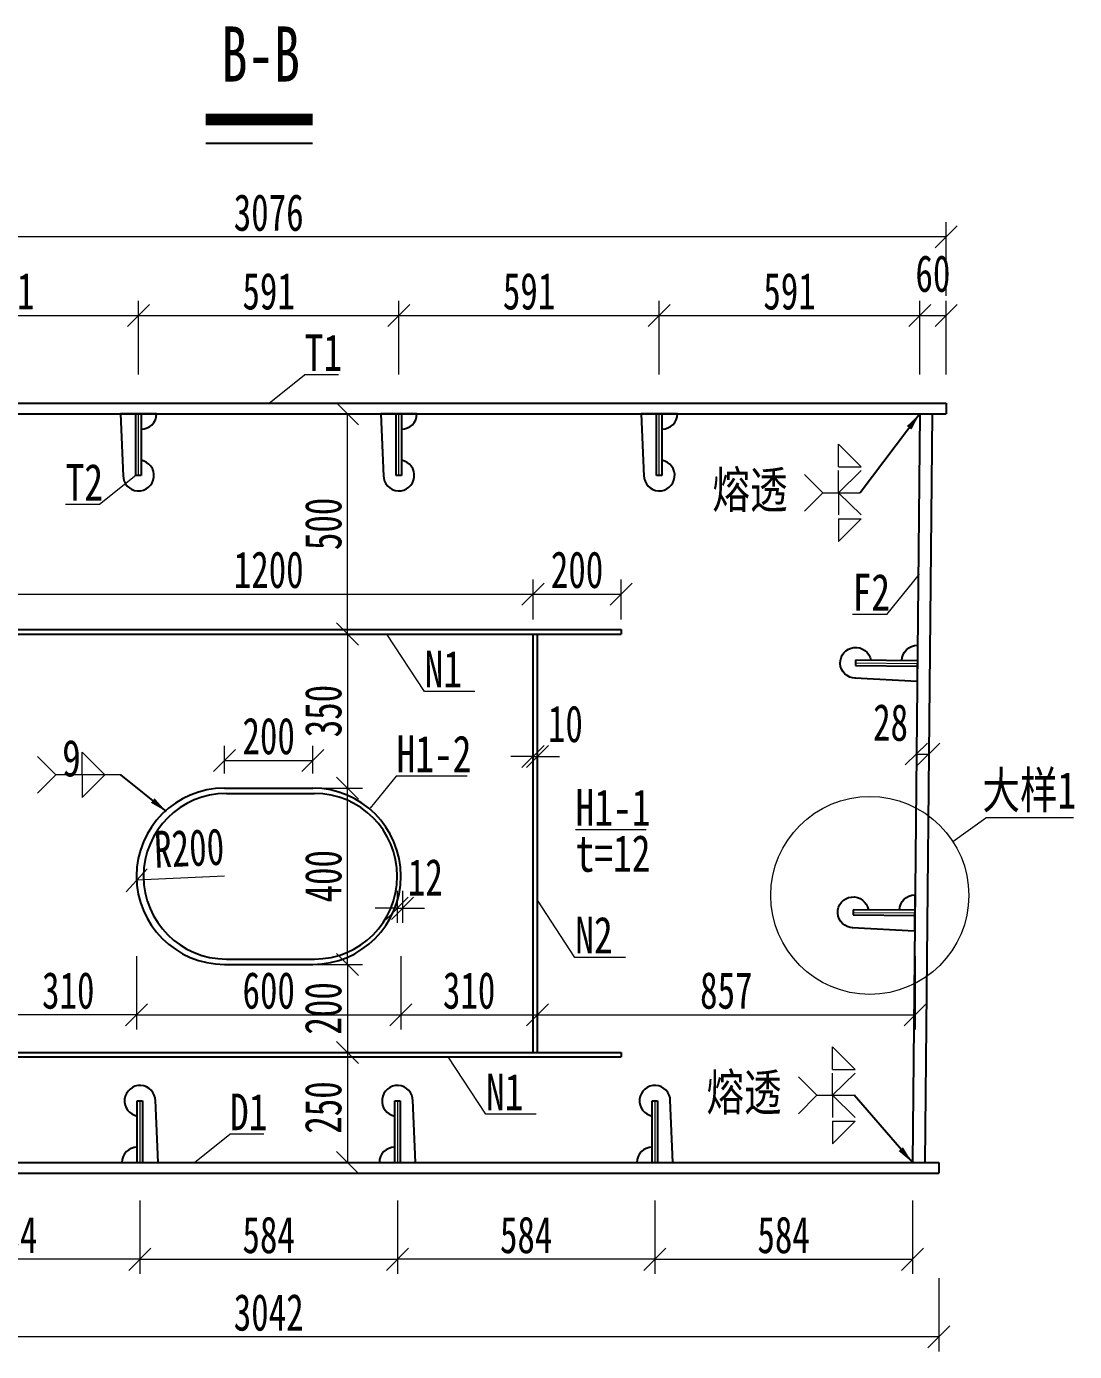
# Model space of a CAD drawing. Header units: millimetres. Extents: x -358959 to 47, y -122282 to 697692.
# Drawn here: x -205509 to -203130, y -18026 to -15018 of the extents above; entities that cross this region are included whole.
import ezdxf
from ezdxf.enums import TextEntityAlignment as Align

# ---------------------------------------------------------------- set-up
doc = ezdxf.new("R2010")
doc.units = ezdxf.units.MM
doc.header["$LTSCALE"] = 2
doc.header["$PDMODE"] = 34
doc.layers.get('Defpoints').update_dxf_attribs({"color": 8, "lineweight": 9})
for name, color, linetype, lineweight in [('标注', 4, 'Continuous', 13), ('标注线及字体', 2, 'Continuous', 15), ('细实线', 4, 'Continuous', 15), ('钢板粗线', 1, 'Continuous', 25)]:
    doc.layers.add(name, color=color, linetype=linetype, lineweight=lineweight)
doc.styles.add('111', font='仿宋_GB2312.ttf', dxfattribs={"width": 0.7})
doc.styles.add('SMEDI', font='仿宋_GB2312.ttf', dxfattribs={"width": 0.75})
doc.styles.get("Standard").update_dxf_attribs({"font": '仿宋_GB2312.ttf'})
doc.dimstyles.new('200', dxfattribs={"dimscale": 0, "dimtxt": 2.5, "dimasz": 1.5, "dimexe": 1, "dimexo": 1, "dimgap": 0.4, "dimtad": 1, "dimdec": 0, "dimdsep": 46, "dimtxsty": '111', "dimblk": 'OBLIQUE', "dimcen": 0, "dimclrd": 256, "dimclre": 256, "dimclrt": 256, "dimadec": 4, "dimazin": 0, "dimtfac": 1, "dimtdec": 0, "dimtmove": 2, "dimatfit": 3, "dimfxl": 4, "dimfxlon": 1, "dimtolj": 1, "dimlwd": -1, "dimlwe": -1, "dimarcsym": 0})
doc.dimstyles.new('MSteel_1.0_1.0', dxfattribs={"dimtxt": 3, "dimasz": 1.2, "dimexe": 1, "dimexo": 1, "dimgap": 1, "dimtad": 3, "dimtoh": 1, "dimdec": 0, "dimzin": 0, "dimdsep": 46, "dimtxsty": 'Standard', "dimblk": 'ARCHTICK', "dimcen": 0.09, "dimclrd": 3, "dimclre": 3, "dimadec": 4, "dimazin": 0, "dimtfac": 1, "dimtdec": 0, "dimtofl": 0, "dimtmove": 0, "dimatfit": 3, "dimfxl": 1, "dimtolj": 1, "dimtzin": 0, "dimarcsym": 0})

# ---------------------------------------------------------------- blocks, each defined once
blk = doc.blocks.new('12-140 无孔')
at = {"layer": 'Defpoints', "ltscale": 5}
blk.add_line((0, 140), (0, 0), dxfattribs=at)
at = {"layer": '钢板粗线'}
for p, q in [((-6, 0), (-6, 140)), ((-6, 140), (6, 140)), ((6, 140), (6, 0))]:
    blk.add_line(p, q, dxfattribs=at)
blk = doc.blocks.new('_ArchTick')
at = {"color": 0, "linetype": 'ByBlock', "const_width": 0.15}
blk.add_lwpolyline([(-0.5, -0.5), (0.5, 0.5)], dxfattribs=at)
blk = doc.blocks.new('_Oblique')
at = {"color": 0, "linetype": 'ByBlock', "lineweight": -2}
blk.add_line((-0.5, -0.5), (0.5, 0.5), dxfattribs=at)
blk = doc.blocks.new('*D3492')
at = {"layer": 'Defpoints', "color": 0, "ltscale": 5, "transparency": 16777216}
for p in [(-205255.1, -15674.1), (-205846.3, -15896.9), (-205255.1, -15896.9)]:
    blk.add_point(p, dxfattribs=at)
at = {"layer": '标注', "ltscale": 5, "transparency": 16777216}
for p, q in [((-205846.3, -15807.4), (-205846.3, -15640.7)), ((-205255.1, -15807.4), (-205255.1, -15640.7)), ((-205846.3, -15674.1), (-205255.1, -15674.1))]:
    blk.add_line(p, q, dxfattribs=at)
at = {"layer": '标注', "ltscale": 5, "transparency": 16777216, "xscale": 50, "yscale": 50, "zscale": 50, "rotation": 180}
blk.add_blockref('_Oblique', (-205846.3, -15674.1), dxfattribs=at)
at = {"layer": '标注', "ltscale": 5, "transparency": 16777216, "xscale": 50, "yscale": 50, "zscale": 50}
blk.add_blockref('_Oblique', (-205255.1, -15674.1), dxfattribs=at)
at = {"layer": '标注', "ltscale": 5, "transparency": 16777216, "insert": (-205550.7, -15619.1), "char_height": 83.33, "attachment_point": 5, "style": '111'}
blk.add_mtext('\\A1;591', dxfattribs=at)
blk = doc.blocks.new('*D3482')
at = {"layer": 'Defpoints', "color": 0, "ltscale": 5, "transparency": 16777216}
for p in [(-203481.8, -15674.1), (-204072.9, -15896.9), (-203481.8, -15896.6)]:
    blk.add_point(p, dxfattribs=at)
at = {"layer": '标注', "ltscale": 5, "transparency": 16777216}
for p, q in [((-204072.9, -15807.4), (-204072.9, -15640.7)), ((-203481.8, -15807.4), (-203481.8, -15640.7)), ((-204072.9, -15674.1), (-203481.8, -15674.1))]:
    blk.add_line(p, q, dxfattribs=at)
at = {"layer": '标注', "ltscale": 5, "transparency": 16777216, "xscale": 50, "yscale": 50, "zscale": 50, "rotation": 180}
blk.add_blockref('_Oblique', (-204072.9, -15674.1), dxfattribs=at)
at = {"layer": '标注', "ltscale": 5, "transparency": 16777216, "xscale": 50, "yscale": 50, "zscale": 50}
blk.add_blockref('_Oblique', (-203481.8, -15674.1), dxfattribs=at)
at = {"layer": '标注', "ltscale": 5, "transparency": 16777216, "insert": (-203777.3, -15619.1), "char_height": 83.33, "attachment_point": 5, "style": '111'}
blk.add_mtext('\\A1;591', dxfattribs=at)
blk = doc.blocks.new('*D3483')
at = {"layer": 'Defpoints', "color": 0, "ltscale": 5, "transparency": 16777216}
for p in [(-206497.4, -15495.5), (-206497.4, -15896.9), (-203421.8, -15896.9)]:
    blk.add_point(p, dxfattribs=at)
at = {"layer": '标注', "ltscale": 5, "transparency": 16777216}
for p, q in [((-206497.4, -15628.8), (-206497.4, -15462.1)), ((-203421.8, -15628.8), (-203421.8, -15462.1)), ((-203421.8, -15495.5), (-206497.4, -15495.5))]:
    blk.add_line(p, q, dxfattribs=at)
at = {"layer": '标注', "ltscale": 5, "transparency": 16777216, "xscale": 50, "yscale": 50, "zscale": 50, "rotation": 180}
blk.add_blockref('_Oblique', (-206497.4, -15495.5), dxfattribs=at)
at = {"layer": '标注', "ltscale": 5, "transparency": 16777216, "xscale": 50, "yscale": 50, "zscale": 50}
blk.add_blockref('_Oblique', (-203421.8, -15495.5), dxfattribs=at)
at = {"layer": '标注', "ltscale": 5, "transparency": 16777216, "insert": (-204959.6, -15440.5), "char_height": 83.33, "attachment_point": 5, "style": '111'}
blk.add_mtext('\\A1;3076', dxfattribs=at)
blk = doc.blocks.new('*D3485')
at = {"layer": 'Defpoints', "color": 0, "ltscale": 5, "transparency": 16777216}
for p in [(-204667.4, -17596.9), (-204082.9, -17596.9), (-204667.4, -17816.6)]:
    blk.add_point(p, dxfattribs=at)
at = {"layer": '标注', "ltscale": 5, "transparency": 16777216}
for p, q in [((-204667.4, -17683.2), (-204667.4, -17849.9)), ((-204082.9, -17683.2), (-204082.9, -17849.9)), ((-204082.9, -17816.6), (-204667.4, -17816.6))]:
    blk.add_line(p, q, dxfattribs=at)
at = {"layer": '标注', "ltscale": 5, "transparency": 16777216, "xscale": 50, "yscale": 50, "zscale": 50, "rotation": 180}
blk.add_blockref('_Oblique', (-204667.4, -17816.6), dxfattribs=at)
at = {"layer": '标注', "ltscale": 5, "transparency": 16777216, "xscale": 50, "yscale": 50, "zscale": 50}
blk.add_blockref('_Oblique', (-204082.9, -17816.6), dxfattribs=at)
at = {"layer": '标注', "ltscale": 5, "transparency": 16777216, "insert": (-204375.1, -17761.6), "char_height": 83.33, "attachment_point": 5, "style": '111'}
blk.add_mtext('\\A1;584', dxfattribs=at)
blk = doc.blocks.new('*D3486')
at = {"layer": 'Defpoints', "color": 0, "ltscale": 5, "transparency": 16777216}
for p in [(-204082.9, -17596.9), (-203498.5, -17596.6), (-203498.5, -17816.6)]:
    blk.add_point(p, dxfattribs=at)
at = {"layer": '标注', "ltscale": 5, "transparency": 16777216}
for p, q in [((-204082.9, -17683.2), (-204082.9, -17849.9)), ((-203498.5, -17683.2), (-203498.5, -17849.9)), ((-204082.9, -17816.6), (-203498.5, -17816.6))]:
    blk.add_line(p, q, dxfattribs=at)
at = {"layer": '标注', "ltscale": 5, "transparency": 16777216, "xscale": 50, "yscale": 50, "zscale": 50, "rotation": 180}
blk.add_blockref('_Oblique', (-204082.9, -17816.6), dxfattribs=at)
at = {"layer": '标注', "ltscale": 5, "transparency": 16777216, "xscale": 50, "yscale": 50, "zscale": 50}
blk.add_blockref('_Oblique', (-203498.5, -17816.6), dxfattribs=at)
at = {"layer": '标注', "ltscale": 5, "transparency": 16777216, "insert": (-203790.7, -17761.6), "char_height": 83.33, "attachment_point": 5, "style": '111'}
blk.add_mtext('\\A1;584', dxfattribs=at)
blk = doc.blocks.new('*D3493')
at = {"layer": 'Defpoints', "color": 0, "ltscale": 5, "transparency": 16777216}
for p in [(-206480.6, -17596.9), (-203438.5, -17596.9), (-206480.6, -17992.5)]:
    blk.add_point(p, dxfattribs=at)
at = {"layer": '标注', "ltscale": 5, "transparency": 16777216}
for p, q in [((-206480.6, -17859.2), (-206480.6, -18025.9)), ((-203438.5, -17859.2), (-203438.5, -18025.9)), ((-203438.5, -17992.5), (-206480.6, -17992.5))]:
    blk.add_line(p, q, dxfattribs=at)
at = {"layer": '标注', "ltscale": 5, "transparency": 16777216, "xscale": 50, "yscale": 50, "zscale": 50, "rotation": 180}
blk.add_blockref('_Oblique', (-206480.6, -17992.5), dxfattribs=at)
at = {"layer": '标注', "ltscale": 5, "transparency": 16777216, "xscale": 50, "yscale": 50, "zscale": 50}
blk.add_blockref('_Oblique', (-203438.5, -17992.5), dxfattribs=at)
at = {"layer": '标注', "ltscale": 5, "transparency": 16777216, "insert": (-204959.6, -17937.5), "char_height": 83.33, "attachment_point": 5, "style": '111'}
blk.add_mtext('\\A1;3042', dxfattribs=at)
blk = doc.blocks.new('12-140 有孔')
at = {"layer": 'Defpoints', "ltscale": 5}
blk.add_line((0, 140), (0, 0), dxfattribs=at)
at = {"layer": '钢板粗线'}
for p, q in [((-6, 0), (-6, 140)), ((-6, 140), (6, 140)), ((6, 140), (6, 0)), ((41, 0), (35, 141.5)), ((-41, 0), (41, 0))]:
    blk.add_line(p, q, dxfattribs=at)
for centre, start, end in [((0, 140), 0, 260.1291), ((-6, 0), 90, 180)]:
    blk.add_arc(centre, 35, start, end, dxfattribs=at)
blk = doc.blocks.new('*D3497')
at = {"layer": 'Defpoints', "color": 0, "ltscale": 5, "transparency": 16777216}
for p in [(-205259.4, -16955.9), (-205059.6, -16946.9)]:
    blk.add_point(p, dxfattribs=at)
at = {"layer": '标注', "ltscale": 5, "transparency": 16777216}
blk.add_line((-205059.6, -16946.9), (-205259.4, -16955.9), dxfattribs=at)
at = {"layer": '标注', "ltscale": 5, "transparency": 16777216, "xscale": 49.99999999999995, "yscale": 49.99999999999995, "zscale": 49.99999999999995, "rotation": 182.5726833926508}
blk.add_blockref('_Oblique', (-205259.4, -16955.9), dxfattribs=at)
at = {"layer": '标注', "ltscale": 5, "transparency": 16777216, "insert": (-205140.1, -16883.1), "char_height": 83.33, "attachment_point": 5, "rotation": 2.5727, "style": '111'}
blk.add_mtext('\\A1;R200', dxfattribs=at)
blk = doc.blocks.new('*D3498')
at = {"layer": 'Defpoints', "color": 0, "ltscale": 5, "transparency": 16777216}
for p in [(-204989.8, -16746.9), (-204780.4, -16746.9), (-204989.8, -17146.9)]:
    blk.add_point(p, dxfattribs=at)
at = {"layer": '标注', "ltscale": 5, "transparency": 16777216}
for p, q in [((-204913.7, -16746.9), (-204747, -16746.9)), ((-204780.4, -17146.9), (-204780.4, -16746.9)), ((-204913.7, -17146.9), (-204747, -17146.9))]:
    blk.add_line(p, q, dxfattribs=at)
at = {"layer": '标注', "ltscale": 5, "transparency": 16777216, "xscale": 49.99999999999995, "yscale": 49.99999999999995, "zscale": 49.99999999999995}
for p, rotation in [((-204780.4, -16746.9), 90), ((-204780.4, -17146.9), 270)]:
    blk.add_blockref('_Oblique', p, dxfattribs=dict(at, rotation=rotation))
at = {"layer": '标注', "ltscale": 5, "transparency": 16777216, "insert": (-204835.4, -16946.9), "char_height": 83.33, "attachment_point": 5, "rotation": 90, "style": '111'}
blk.add_mtext('\\A1;400', dxfattribs=at)
blk = doc.blocks.new('*D3499')
at = {"layer": 'Defpoints', "color": 0, "ltscale": 5, "transparency": 16777216}
for p in [(-205259.4, -16955.9), (-204659.6, -16946.9), (-204659.6, -17261.5)]:
    blk.add_point(p, dxfattribs=at)
at = {"layer": '标注', "ltscale": 5, "transparency": 16777216}
for p, q in [((-205259.4, -17128.2), (-205259.4, -17294.9)), ((-204659.6, -17128.2), (-204659.6, -17294.9)), ((-205259.4, -17261.5), (-204659.6, -17261.5))]:
    blk.add_line(p, q, dxfattribs=at)
at = {"layer": '标注', "ltscale": 5, "transparency": 16777216, "xscale": 49.99999999999995, "yscale": 49.99999999999995, "zscale": 49.99999999999995, "rotation": 180}
blk.add_blockref('_Oblique', (-205259.4, -17261.5), dxfattribs=at)
at = {"layer": '标注', "ltscale": 5, "transparency": 16777216, "xscale": 49.99999999999995, "yscale": 49.99999999999995, "zscale": 49.99999999999995}
blk.add_blockref('_Oblique', (-204659.6, -17261.5), dxfattribs=at)
at = {"layer": '标注', "ltscale": 5, "transparency": 16777216, "insert": (-204959.5, -17206.5), "char_height": 83.33, "attachment_point": 5, "style": '111'}
blk.add_mtext('\\A1;600', dxfattribs=at)
blk = doc.blocks.new('*D3500')
at = {"layer": 'Defpoints', "color": 0, "ltscale": 5, "transparency": 16777216}
for p in [(-204859.6, -16684), (-205059.6, -16746.9), (-204859.6, -16746.9)]:
    blk.add_point(p, dxfattribs=at)
at = {"layer": '标注', "ltscale": 5, "transparency": 16777216}
for p, q in [((-205059.6, -16713.6), (-205059.6, -16650.6)), ((-204859.6, -16713.6), (-204859.6, -16650.6)), ((-205059.6, -16684), (-204859.6, -16684))]:
    blk.add_line(p, q, dxfattribs=at)
at = {"layer": '标注', "ltscale": 5, "transparency": 16777216, "xscale": 49.99999999999995, "yscale": 49.99999999999995, "zscale": 49.99999999999995, "rotation": 180}
blk.add_blockref('_Oblique', (-205059.6, -16684), dxfattribs=at)
at = {"layer": '标注', "ltscale": 5, "transparency": 16777216, "xscale": 49.99999999999995, "yscale": 49.99999999999995, "zscale": 49.99999999999995}
blk.add_blockref('_Oblique', (-204859.6, -16684), dxfattribs=at)
at = {"layer": '标注', "ltscale": 5, "transparency": 16777216, "insert": (-204959.6, -16629), "char_height": 83.33, "attachment_point": 5, "style": '111'}
blk.add_mtext('\\A1;200', dxfattribs=at)
blk = doc.blocks.new('*D3501')
at = {"layer": 'Defpoints', "color": 0, "ltscale": 5, "transparency": 16777216}
for p in [(-204989.8, -17146.9), (-204989.8, -17346.9), (-204780.6, -17346.9)]:
    blk.add_point(p, dxfattribs=at)
at = {"layer": '标注', "ltscale": 5, "transparency": 16777216}
for p, q in [((-204913.9, -17146.9), (-204747.2, -17146.9)), ((-204780.6, -17146.9), (-204780.6, -17346.9)), ((-204913.9, -17346.9), (-204747.2, -17346.9))]:
    blk.add_line(p, q, dxfattribs=at)
at = {"layer": '标注', "ltscale": 5, "transparency": 16777216, "xscale": 49.99999999999995, "yscale": 49.99999999999995, "zscale": 49.99999999999995}
for p, rotation in [((-204780.6, -17146.9), 90), ((-204780.6, -17346.9), 270)]:
    blk.add_blockref('_Oblique', p, dxfattribs=dict(at, rotation=rotation))
at = {"layer": '标注', "ltscale": 5, "transparency": 16777216, "insert": (-204835.6, -17246.9), "char_height": 83.33, "attachment_point": 5, "rotation": 90, "style": '111'}
blk.add_mtext('\\A1;200', dxfattribs=at)
blk = doc.blocks.new('*D3495')
at = {"layer": 'Defpoints', "color": 0, "ltscale": 5, "transparency": 16777216}
for p in [(-204957.6, -15896.9), (-204780.4, -15896.9), (-204957.6, -16396.9)]:
    blk.add_point(p, dxfattribs=at)
at = {"layer": '标注', "ltscale": 5, "transparency": 16777216}
for p, q in [((-204913.7, -15896.9), (-204747, -15896.9)), ((-204780.4, -16396.9), (-204780.4, -15896.9)), ((-204913.7, -16396.9), (-204747, -16396.9))]:
    blk.add_line(p, q, dxfattribs=at)
at = {"layer": '标注', "ltscale": 5, "transparency": 16777216, "xscale": 50.00000000000042, "yscale": 50.00000000000042, "zscale": 50.00000000000042}
for p, rotation in [((-204780.4, -15896.9), 90), ((-204780.4, -16396.9), 270)]:
    blk.add_blockref('_Oblique', p, dxfattribs=dict(at, rotation=rotation))
at = {"layer": '标注', "ltscale": 5, "transparency": 16777216, "insert": (-204835.4, -16146.9), "char_height": 83.33, "attachment_point": 5, "rotation": 90, "style": '111'}
blk.add_mtext('\\A1;500', dxfattribs=at)
blk = doc.blocks.new('*D3496')
at = {"layer": 'Defpoints', "color": 0, "ltscale": 5, "transparency": 16777216}
for p in [(-205569.6, -16946.9), (-205259.6, -16946.9), (-205569.6, -17261.5)]:
    blk.add_point(p, dxfattribs=at)
at = {"layer": '标注', "ltscale": 5, "transparency": 16777216}
for p, q in [((-205569.6, -17128.2), (-205569.6, -17294.9)), ((-205259.6, -17128.2), (-205259.6, -17294.9)), ((-205259.6, -17261.5), (-205569.6, -17261.5))]:
    blk.add_line(p, q, dxfattribs=at)
at = {"layer": '标注', "ltscale": 5, "transparency": 16777216, "xscale": 50.00000000000042, "yscale": 50.00000000000042, "zscale": 50.00000000000042, "rotation": 180}
blk.add_blockref('_Oblique', (-205569.6, -17261.5), dxfattribs=at)
at = {"layer": '标注', "ltscale": 5, "transparency": 16777216, "xscale": 50.00000000000042, "yscale": 50.00000000000042, "zscale": 50.00000000000042}
blk.add_blockref('_Oblique', (-205259.6, -17261.5), dxfattribs=at)
at = {"layer": '标注', "ltscale": 5, "transparency": 16777216, "insert": (-205414.6, -17206.5), "char_height": 83.33, "attachment_point": 5, "style": '111'}
blk.add_mtext('\\A1;310', dxfattribs=at)
blk = doc.blocks.new('*D3502')
at = {"layer": 'Defpoints', "color": 0, "ltscale": 5, "transparency": 16777216}
for p in [(-204659.6, -16946.9), (-204349.6, -16946.9), (-204349.6, -17261.5)]:
    blk.add_point(p, dxfattribs=at)
at = {"layer": '标注', "ltscale": 5, "transparency": 16777216}
for p, q in [((-204659.6, -17128.2), (-204659.6, -17294.9)), ((-204349.6, -17128.2), (-204349.6, -17294.9)), ((-204659.6, -17261.5), (-204349.6, -17261.5))]:
    blk.add_line(p, q, dxfattribs=at)
at = {"layer": '标注', "ltscale": 5, "transparency": 16777216, "xscale": 50.00000000000042, "yscale": 50.00000000000042, "zscale": 50.00000000000042, "rotation": 180}
blk.add_blockref('_Oblique', (-204659.6, -17261.5), dxfattribs=at)
at = {"layer": '标注', "ltscale": 5, "transparency": 16777216, "xscale": 50.00000000000042, "yscale": 50.00000000000042, "zscale": 50.00000000000042}
blk.add_blockref('_Oblique', (-204349.6, -17261.5), dxfattribs=at)
at = {"layer": '标注', "ltscale": 5, "transparency": 16777216, "insert": (-204504.6, -17206.5), "char_height": 83.33, "attachment_point": 5, "style": '111'}
blk.add_mtext('\\A1;310', dxfattribs=at)
blk = doc.blocks.new('*D3916')
at = {"layer": 'Defpoints', "color": 0, "ltscale": 5, "transparency": 16777216}
for p in [(-204664, -15674.1), (-205255.1, -15896.9), (-204664, -15896.9)]:
    blk.add_point(p, dxfattribs=at)
at = {"layer": '标注', "ltscale": 5, "transparency": 16777216}
for p, q in [((-205255.1, -15807.4), (-205255.1, -15640.7)), ((-204664, -15807.4), (-204664, -15640.7)), ((-205255.1, -15674.1), (-204664, -15674.1))]:
    blk.add_line(p, q, dxfattribs=at)
at = {"layer": '标注', "ltscale": 5, "transparency": 16777216, "xscale": 50, "yscale": 50, "zscale": 50, "rotation": 180}
blk.add_blockref('_Oblique', (-205255.1, -15674.1), dxfattribs=at)
at = {"layer": '标注', "ltscale": 5, "transparency": 16777216, "xscale": 50, "yscale": 50, "zscale": 50}
blk.add_blockref('_Oblique', (-204664, -15674.1), dxfattribs=at)
at = {"layer": '标注', "ltscale": 5, "transparency": 16777216, "insert": (-204959.6, -15619.1), "char_height": 83.33, "attachment_point": 5, "style": '111'}
blk.add_mtext('\\A1;591', dxfattribs=at)
blk = doc.blocks.new('*D3917')
at = {"layer": 'Defpoints', "color": 0, "ltscale": 5, "transparency": 16777216}
for p in [(-204072.9, -15674.1), (-204664, -15896.9), (-204072.9, -15896.9)]:
    blk.add_point(p, dxfattribs=at)
at = {"layer": '标注', "ltscale": 5, "transparency": 16777216}
for p, q in [((-204664, -15807.4), (-204664, -15640.7)), ((-204072.9, -15807.4), (-204072.9, -15640.7)), ((-204664, -15674.1), (-204072.9, -15674.1))]:
    blk.add_line(p, q, dxfattribs=at)
at = {"layer": '标注', "ltscale": 5, "transparency": 16777216, "xscale": 50, "yscale": 50, "zscale": 50, "rotation": 180}
blk.add_blockref('_Oblique', (-204664, -15674.1), dxfattribs=at)
at = {"layer": '标注', "ltscale": 5, "transparency": 16777216, "xscale": 50, "yscale": 50, "zscale": 50}
blk.add_blockref('_Oblique', (-204072.9, -15674.1), dxfattribs=at)
at = {"layer": '标注', "ltscale": 5, "transparency": 16777216, "insert": (-204368.5, -15619.1), "char_height": 83.33, "attachment_point": 5, "style": '111'}
blk.add_mtext('\\A1;591', dxfattribs=at)
blk = doc.blocks.new('*D3918')
at = {"layer": 'Defpoints', "color": 0, "ltscale": 5, "transparency": 16777216}
for p in [(-205836.2, -17596.9), (-205251.8, -17596.9), (-205836.2, -17816.6)]:
    blk.add_point(p, dxfattribs=at)
at = {"layer": '标注', "ltscale": 5, "transparency": 16777216}
for p, q in [((-205836.2, -17683.2), (-205836.2, -17849.9)), ((-205251.8, -17683.2), (-205251.8, -17849.9)), ((-205251.8, -17816.6), (-205836.2, -17816.6))]:
    blk.add_line(p, q, dxfattribs=at)
at = {"layer": '标注', "ltscale": 5, "transparency": 16777216, "xscale": 50, "yscale": 50, "zscale": 50, "rotation": 180}
blk.add_blockref('_Oblique', (-205836.2, -17816.6), dxfattribs=at)
at = {"layer": '标注', "ltscale": 5, "transparency": 16777216, "xscale": 50, "yscale": 50, "zscale": 50}
blk.add_blockref('_Oblique', (-205251.8, -17816.6), dxfattribs=at)
at = {"layer": '标注', "ltscale": 5, "transparency": 16777216, "insert": (-205544, -17761.6), "char_height": 83.33, "attachment_point": 5, "style": '111'}
blk.add_mtext('\\A1;584', dxfattribs=at)
blk = doc.blocks.new('*D3919')
at = {"layer": 'Defpoints', "color": 0, "ltscale": 5, "transparency": 16777216}
for p in [(-205251.8, -17596.9), (-204667.4, -17596.6), (-204667.4, -17816.6)]:
    blk.add_point(p, dxfattribs=at)
at = {"layer": '标注', "ltscale": 5, "transparency": 16777216}
for p, q in [((-205251.8, -17683.2), (-205251.8, -17849.9)), ((-204667.4, -17683.2), (-204667.4, -17849.9)), ((-205251.8, -17816.6), (-204667.4, -17816.6))]:
    blk.add_line(p, q, dxfattribs=at)
at = {"layer": '标注', "ltscale": 5, "transparency": 16777216, "xscale": 50, "yscale": 50, "zscale": 50, "rotation": 180}
blk.add_blockref('_Oblique', (-205251.8, -17816.6), dxfattribs=at)
at = {"layer": '标注', "ltscale": 5, "transparency": 16777216, "xscale": 50, "yscale": 50, "zscale": 50}
blk.add_blockref('_Oblique', (-204667.4, -17816.6), dxfattribs=at)
at = {"layer": '标注', "ltscale": 5, "transparency": 16777216, "insert": (-204959.6, -17761.6), "char_height": 83.33, "attachment_point": 5, "style": '111'}
blk.add_mtext('\\A1;584', dxfattribs=at)
blk = doc.blocks.new('*D3961')
at = {"layer": 'Defpoints', "color": 0, "ltscale": 5, "transparency": 16777216}
for p in [(-203421.8, -15674.1), (-203481.8, -15896.6), (-203421.8, -15896.9)]:
    blk.add_point(p, dxfattribs=at)
at = {"layer": '标注', "ltscale": 5, "transparency": 16777216}
for p, q in [((-203481.8, -15807.4), (-203481.8, -15640.7)), ((-203421.8, -15807.4), (-203421.8, -15640.7)), ((-203481.8, -15674.1), (-203421.8, -15674.1))]:
    blk.add_line(p, q, dxfattribs=at)
at = {"layer": '标注', "ltscale": 5, "transparency": 16777216, "xscale": 50.00000000000042, "yscale": 50.00000000000042, "zscale": 50.00000000000042, "rotation": 180}
blk.add_blockref('_Oblique', (-203481.8, -15674.1), dxfattribs=at)
at = {"layer": '标注', "ltscale": 5, "transparency": 16777216, "xscale": 50.00000000000042, "yscale": 50.00000000000042, "zscale": 50.00000000000042}
blk.add_blockref('_Oblique', (-203421.8, -15674.1), dxfattribs=at)
at = {"layer": '标注', "ltscale": 5, "transparency": 16777216, "insert": (-203451.8, -15579.1), "char_height": 83.33, "attachment_point": 5, "style": '111'}
blk.add_mtext('\\A1;60', dxfattribs=at)
blk = doc.blocks.new('*D3962')
at = {"layer": 'Defpoints', "color": 0, "ltscale": 5, "transparency": 16777216}
for p in [(-203489, -16636.2), (-203461, -16636.5), (-203461.4, -16669.7)]:
    blk.add_point(p, dxfattribs=at)
at = {"layer": '标注', "ltscale": 5, "transparency": 16777216}
for p, q in [((-203489.4, -16669.4), (-203489.7, -16702.8)), ((-203489.4, -16669.4), (-203461.4, -16669.7)), ((-203461.4, -16669.7), (-203461.7, -16703.1))]:
    blk.add_line(p, q, dxfattribs=at)
at = {"layer": '标注', "ltscale": 5, "transparency": 16777216, "xscale": 50.00000000000042, "yscale": 50.00000000000042, "zscale": 50.00000000000042}
for p, rotation in [((-203489.4, -16669.4), 179.4352318861198), ((-203461.4, -16669.7), 359.4352318861198)]:
    blk.add_blockref('_Oblique', p, dxfattribs=dict(at, rotation=rotation))
at = {"layer": '标注', "ltscale": 5, "transparency": 16777216, "insert": (-203547.9, -16598.2), "char_height": 83.33, "attachment_point": 5, "rotation": 359.4352, "style": '111'}
blk.add_mtext('\\A1;28', dxfattribs=at)
blk = doc.blocks.new('*D4059')
at = {"layer": 'Defpoints', "color": 0, "ltscale": 5, "transparency": 16777216}
for p in [(-204667.7, -16946.9), (-204655.7, -16946.9), (-204655.7, -17019.7)]:
    blk.add_point(p, dxfattribs=at)
at = {"layer": '标注', "ltscale": 5, "transparency": 16777216}
for p, q in [((-204667.7, -16980.2), (-204667.7, -17053)), ((-204655.7, -16980.2), (-204655.7, -17053)), ((-204667.7, -17019.7), (-204717.7, -17019.7)), ((-204667.7, -17019.7), (-204655.7, -17019.7)), ((-204655.7, -17019.7), (-204605.7, -17019.7))]:
    blk.add_line(p, q, dxfattribs=at)
at = {"layer": '标注', "ltscale": 5, "transparency": 16777216, "xscale": 49.99999999999995, "yscale": 49.99999999999995, "zscale": 49.99999999999995}
blk.add_blockref('_Oblique', (-204667.7, -17019.7), dxfattribs=at)
at = {"layer": '标注', "ltscale": 5, "transparency": 16777216, "xscale": 49.99999999999995, "yscale": 49.99999999999995, "zscale": 49.99999999999995, "rotation": 180}
blk.add_blockref('_Oblique', (-204655.7, -17019.7), dxfattribs=at)
at = {"layer": '标注', "ltscale": 5, "transparency": 16777216, "insert": (-204604, -16949.1), "char_height": 83.33, "attachment_point": 5, "style": '111'}
blk.add_mtext('\\A1;12', dxfattribs=at)
blk = doc.blocks.new('*D4079')
at = {"layer": 'Defpoints', "color": 0, "ltscale": 5, "transparency": 16777216}
for p in [(-205016.9, -16396.9), (-204953.8, -16746.9), (-204780.4, -16746.9)]:
    blk.add_point(p, dxfattribs=at)
at = {"layer": '标注', "ltscale": 5, "transparency": 16777216}
for p, q in [((-204913.7, -16396.9), (-204747, -16396.9)), ((-204780.4, -16396.9), (-204780.4, -16746.9)), ((-204913.7, -16746.9), (-204747, -16746.9))]:
    blk.add_line(p, q, dxfattribs=at)
at = {"layer": '标注', "ltscale": 5, "transparency": 16777216, "xscale": 50.00000000000042, "yscale": 50.00000000000042, "zscale": 50.00000000000042}
for p, rotation in [((-204780.4, -16396.9), 90), ((-204780.4, -16746.9), 270)]:
    blk.add_blockref('_Oblique', p, dxfattribs=dict(at, rotation=rotation))
at = {"layer": '标注', "ltscale": 5, "transparency": 16777216, "insert": (-204835.4, -16571.9), "char_height": 83.33, "attachment_point": 5, "rotation": 90, "style": '111'}
blk.add_mtext('\\A1;350', dxfattribs=at)
blk = doc.blocks.new('*D4081')
at = {"layer": 'Defpoints', "color": 0, "ltscale": 5, "transparency": 16777216}
for p in [(-204349.6, -16946.9), (-203492.1, -16946.9), (-203492.1, -17261.5)]:
    blk.add_point(p, dxfattribs=at)
at = {"layer": '标注', "ltscale": 5, "transparency": 16777216}
for p, q in [((-204349.6, -17128.2), (-204349.6, -17294.9)), ((-203492.1, -17128.2), (-203492.1, -17294.9)), ((-204349.6, -17261.5), (-203492.1, -17261.5))]:
    blk.add_line(p, q, dxfattribs=at)
at = {"layer": '标注', "ltscale": 5, "transparency": 16777216, "xscale": 50.00000000000042, "yscale": 50.00000000000042, "zscale": 50.00000000000042, "rotation": 180}
blk.add_blockref('_Oblique', (-204349.6, -17261.5), dxfattribs=at)
at = {"layer": '标注', "ltscale": 5, "transparency": 16777216, "xscale": 50.00000000000042, "yscale": 50.00000000000042, "zscale": 50.00000000000042}
blk.add_blockref('_Oblique', (-203492.1, -17261.5), dxfattribs=at)
at = {"layer": '标注', "ltscale": 5, "transparency": 16777216, "insert": (-203920.8, -17206.5), "char_height": 83.33, "attachment_point": 5, "style": '111'}
blk.add_mtext('\\A1;857', dxfattribs=at)
blk = doc.blocks.new('*D4082')
at = {"layer": 'Defpoints', "color": 0, "ltscale": 5, "transparency": 16777216}
for p in [(-204989.8, -17346.9), (-204959.6, -17596.9), (-204780.6, -17596.9)]:
    blk.add_point(p, dxfattribs=at)
at = {"layer": '标注', "ltscale": 5, "transparency": 16777216}
for p, q in [((-204913.9, -17346.9), (-204747.2, -17346.9)), ((-204780.6, -17346.9), (-204780.6, -17596.9)), ((-204913.9, -17596.9), (-204747.2, -17596.9))]:
    blk.add_line(p, q, dxfattribs=at)
at = {"layer": '标注', "ltscale": 5, "transparency": 16777216, "xscale": 50.00000000000042, "yscale": 50.00000000000042, "zscale": 50.00000000000042}
for p, rotation in [((-204780.6, -17346.9), 90), ((-204780.6, -17596.9), 270)]:
    blk.add_blockref('_Oblique', p, dxfattribs=dict(at, rotation=rotation))
at = {"layer": '标注', "ltscale": 5, "transparency": 16777216, "insert": (-204835.6, -17471.9), "char_height": 83.33, "attachment_point": 5, "rotation": 90, "style": '111'}
blk.add_mtext('\\A1;250', dxfattribs=at)
blk = doc.blocks.new('*D4084')
at = {"layer": 'Defpoints', "color": 0, "ltscale": 5, "transparency": 16777216}
for p in [(-204359.6, -16306.4), (-205559.6, -16396.9), (-204359.6, -16396.9)]:
    blk.add_point(p, dxfattribs=at)
at = {"layer": '标注', "ltscale": 5, "transparency": 16777216}
for p, q in [((-205559.6, -16363.6), (-205559.6, -16273)), ((-204359.6, -16363.6), (-204359.6, -16273)), ((-205559.6, -16306.4), (-204359.6, -16306.4))]:
    blk.add_line(p, q, dxfattribs=at)
at = {"layer": '标注', "ltscale": 5, "transparency": 16777216, "xscale": 50.00000000000042, "yscale": 50.00000000000042, "zscale": 50.00000000000042, "rotation": 180}
blk.add_blockref('_Oblique', (-205559.6, -16306.4), dxfattribs=at)
at = {"layer": '标注', "ltscale": 5, "transparency": 16777216, "xscale": 50.00000000000042, "yscale": 50.00000000000042, "zscale": 50.00000000000042}
blk.add_blockref('_Oblique', (-204359.6, -16306.4), dxfattribs=at)
at = {"layer": '标注', "ltscale": 5, "transparency": 16777216, "insert": (-204959.6, -16251.4), "char_height": 83.33, "attachment_point": 5, "style": '111'}
blk.add_mtext('\\A1;1200', dxfattribs=at)
blk = doc.blocks.new('*D4085')
at = {"layer": 'Defpoints', "color": 0, "ltscale": 5, "transparency": 16777216}
for p in [(-204159.6, -16306.4), (-204359.6, -16396.9), (-204159.6, -16396.9)]:
    blk.add_point(p, dxfattribs=at)
at = {"layer": '标注', "ltscale": 5, "transparency": 16777216}
for p, q in [((-204359.6, -16363.6), (-204359.6, -16273)), ((-204159.6, -16363.6), (-204159.6, -16273)), ((-204359.6, -16306.4), (-204159.6, -16306.4))]:
    blk.add_line(p, q, dxfattribs=at)
at = {"layer": '标注', "ltscale": 5, "transparency": 16777216, "xscale": 50.00000000000042, "yscale": 50.00000000000042, "zscale": 50.00000000000042, "rotation": 180}
blk.add_blockref('_Oblique', (-204359.6, -16306.4), dxfattribs=at)
at = {"layer": '标注', "ltscale": 5, "transparency": 16777216, "xscale": 50.00000000000042, "yscale": 50.00000000000042, "zscale": 50.00000000000042}
blk.add_blockref('_Oblique', (-204159.6, -16306.4), dxfattribs=at)
at = {"layer": '标注', "ltscale": 5, "transparency": 16777216, "insert": (-204259.6, -16251.4), "char_height": 83.33, "attachment_point": 5, "style": '111'}
blk.add_mtext('\\A1;200', dxfattribs=at)
blk = doc.blocks.new('*D4086')
at = {"layer": 'Defpoints', "color": 0, "ltscale": 5, "transparency": 16777216}
for p in [(-204359.6, -16492.2), (-204349.6, -16492.2), (-204349.6, -16675)]:
    blk.add_point(p, dxfattribs=at)
at = {"layer": '标注', "ltscale": 5, "transparency": 16777216}
for p, q in [((-204359.6, -16541.7), (-204359.6, -16708.4)), ((-204349.6, -16541.7), (-204349.6, -16708.4)), ((-204359.6, -16675), (-204409.6, -16675)), ((-204359.6, -16675), (-204349.6, -16675)), ((-204349.6, -16675), (-204299.6, -16675))]:
    blk.add_line(p, q, dxfattribs=at)
at = {"layer": '标注', "ltscale": 5, "transparency": 16777216, "xscale": 50.00000000000042, "yscale": 50.00000000000042, "zscale": 50.00000000000042}
blk.add_blockref('_Oblique', (-204359.6, -16675), dxfattribs=at)
at = {"layer": '标注', "ltscale": 5, "transparency": 16777216, "xscale": 50.00000000000042, "yscale": 50.00000000000042, "zscale": 50.00000000000042, "rotation": 180}
blk.add_blockref('_Oblique', (-204349.6, -16675), dxfattribs=at)
at = {"layer": '标注', "ltscale": 5, "transparency": 16777216, "insert": (-204286.1, -16601.4), "char_height": 83.33, "attachment_point": 5, "style": '111'}
blk.add_mtext('\\A1;10', dxfattribs=at)

msp = doc.modelspace()

# ---------------------------------------------------------------- linework, layer by layer
at = {"color": 4}
msp.add_line((-205102.5, -15282.3), (-204859.9, -15282.3), dxfattribs=at)
at = {"color": 6, "const_width": 26.7}
msp.add_lwpolyline([(-205102.5, -15228.9), (-204859.9, -15228.9)], dxfattribs=at)
at = {"layer": '标注', "ltscale": 5}
for p, q in [((-204606, -16527.1), (-204691.3, -16396.9)), ((-204669.9, -16719.6), (-204729.1, -16792)), ((-204264.3, -17131), (-204349.6, -17000.8)), ((-204466.8, -17487.1), (-204552.1, -17356.9))]:
    msp.add_line(p, q, dxfattribs=at)
msp.add_circle((-203595.1, -16990.3), 224.7, dxfattribs=at)
at = {"layer": '细实线'}
for p, q in [((-204958.2, -15872.9), (-204878.3, -15808.5)), ((-204801.1, -15808.5), (-204878.3, -15808.5)), ((-203666, -16017.4), (-203666, -15966.1)), ((-203614.7, -16017.4), (-203666, -15966.1)), ((-203666, -16017.4), (-203614.7, -16017.4)), ((-203666, -16076.3), (-203666, -16026)), ((-203666, -16076.3), (-203614.7, -16026)), ((-205261.1, -16036.9), (-205343.8, -16102.9)), ((-203701.9, -16076.3), (-203743.6, -16034.6)), ((-203701.9, -16076.3), (-203743.6, -16117.9)), ((-203701.9, -16076.3), (-203616.8, -16076.3)), ((-203666, -16076.3), (-203666, -16126.5)), ((-203666, -16076.3), (-203614.7, -16126.5)), ((-205343.8, -16102.9), (-205421.1, -16102.9)), ((-203666, -16135.2), (-203666, -16186.5)), ((-203666, -16135.2), (-203614.7, -16135.2)), ((-203614.7, -16135.2), (-203666, -16186.5)), ((-203482.7, -16261.1), (-203557.4, -16352.6)), ((-203557.4, -16352.6), (-203634.6, -16352.6)), ((-204491.3, -16527.1), (-204606, -16527.1)), ((-205382.9, -16716.5), (-205382.9, -16665.2)), ((-205331.6, -16716.5), (-205382.9, -16665.2)), ((-205442.4, -16716.5), (-205484.1, -16674.9)), ((-205442.4, -16716.5), (-205484.1, -16758.2)), ((-205295.1, -16716.5), (-205442.4, -16716.5)), ((-205382.9, -16716.5), (-205382.9, -16767.8)), ((-205331.6, -16716.5), (-205382.9, -16767.8)), ((-204509.3, -16719.6), (-204669.9, -16719.6)), ((-203406.7, -16867.9), (-203331.6, -16813.9)), ((-203132.6, -16813.9), (-203331.6, -16813.9)), ((-204102.9, -16841.4), (-204263.4, -16841.4)), ((-204149.6, -17131), (-204264.3, -17131)), ((-203679.5, -17385.3), (-203679.5, -17334)), ((-203628.2, -17385.3), (-203679.5, -17334)), ((-203679.5, -17385.3), (-203628.2, -17385.3)), ((-203715.4, -17444.2), (-203757.1, -17402.6)), ((-203679.5, -17444.2), (-203679.5, -17394)), ((-203679.5, -17444.2), (-203628.2, -17394)), ((-203715.4, -17444.2), (-203757.1, -17485.9)), ((-203715.4, -17444.2), (-203630.3, -17444.2)), ((-203679.5, -17444.2), (-203679.5, -17494.5)), ((-203679.5, -17444.2), (-203628.2, -17494.5)), ((-204352.1, -17487.1), (-204466.8, -17487.1)), ((-203679.5, -17503.1), (-203679.5, -17554.4)), ((-203679.5, -17503.1), (-203628.2, -17503.1)), ((-203628.2, -17503.1), (-203679.5, -17554.4)), ((-205127.8, -17596.9), (-205047.9, -17532.5)), ((-204970.7, -17532.5), (-205047.9, -17532.5))]:
    msp.add_line(p, q, dxfattribs=at)
at = {"layer": '钢板粗线'}
for p, q in [((-206497.4, -15872.9), (-203421.8, -15872.9)), ((-203421.8, -15872.9), (-203421.8, -15896.9)), ((-206497.4, -15896.9), (-203421.8, -15896.9)), ((-203481.8, -15896.9), (-203498.5, -17596.9)), ((-203453.8, -15896.9), (-203470.5, -17596.9)), ((-205759.6, -16386.9), (-204159.6, -16386.9)), ((-204159.6, -16386.9), (-204159.6, -16396.9)), ((-205759.6, -16396.9), (-204159.6, -16396.9)), ((-204359.6, -17346.9), (-204359.6, -16396.9)), ((-204349.6, -17346.9), (-204349.6, -16396.9)), ((-205059.6, -16746.9), (-204859.6, -16746.9)), ((-205055.7, -16758.9), (-204855.7, -16758.9)), ((-205059.6, -17146.9), (-204859.6, -17146.9)), ((-205055.7, -17134.9), (-204855.7, -17134.9)), ((-205759.6, -17346.9), (-204159.6, -17346.9)), ((-205759.6, -17356.9), (-204159.6, -17356.9)), ((-204159.6, -17346.9), (-204159.6, -17356.9)), ((-206480.6, -17596.9), (-203438.5, -17596.9)), ((-203438.5, -17596.9), (-203438.5, -17620.9)), ((-206480.6, -17620.9), (-203438.5, -17620.9))]:
    msp.add_line(p, q, dxfattribs=at)
for centre, radius, start, end in [((-205059.6, -16946.9), 200, 90, 270), ((-204859.6, -16946.9), 200, 270, 90), ((-205055.7, -16946.9), 188, 90, 270), ((-204855.7, -16946.9), 188, 270, 90)]:
    msp.add_arc(centre, radius, start, end, dxfattribs=at)

# ---------------------------------------------------------------- block references
at = {"layer": '标注', "ltscale": 5}
for name, p, rotation in [('12-140 有孔', (-205255.1, -15896.9), 180), ('12-140 无孔', (-205255.1, -15896.9), 179.999999999945), ('12-140 有孔', (-204664, -15896.9), 180), ('12-140 有孔', (-204072.9, -15896.9), 180)]:
    msp.add_blockref(name, p, dxfattribs=dict(at, rotation=rotation))
at = {"layer": '标注', "ltscale": 5, "xscale": -1, "rotation": 89.43523188601723}
for p in [(-203487.3, -16463.6), (-203492.9, -17030.2)]:
    msp.add_blockref('12-140 有孔', p, dxfattribs=at)
at = {"layer": '标注', "ltscale": 5}
for p in [(-205251.8, -17596.9), (-204667.4, -17596.9), (-204082.9, -17596.9)]:
    msp.add_blockref('12-140 有孔', p, dxfattribs=at)

# ---------------------------------------------------------------- texts
at = {"layer": '标注线及字体', "color": 0, "style": '111', "width": 0.7}
msp.add_text('B-B', height=125, dxfattribs=at).set_placement((-204977.7, -15080.1), align=Align.MIDDLE)
at = {"layer": '细实线', "style": 'SMEDI', "width": 0.75}
for s, p in [('T1', (-204877.9, -15799.5)), ('T2', (-205420.6, -16093.9)), ('F2', (-203634.2, -16343.6)), ('N1', (-204605.6, -16518.2)), ('H1-2', (-204669.4, -16710.6)), ('大样1', (-203339.4, -16793.1)), ('H1-1', (-204263, -16832.4)), ('t=12', (-204263, -16936.6)), ('N2', (-204263.8, -17122.1)), ('N1', (-204466.3, -17478.2)), ('D1', (-205047.5, -17523.5))]:
    msp.add_text(s, height=83.33, dxfattribs=at).set_placement(p)
for s, height, p in [('熔透', 83.33, (-203952.4, -16069.3)), ('9', 83.3, (-205428.4, -16678.6)), ('熔透', 83.33, (-203965.9, -17437.2))]:
    msp.add_text(s, height=height, dxfattribs=at).set_placement(p, align=Align.MIDDLE_LEFT)

# ---------------------------------------------------------------- dimensions: what is measured, and where the dimension line sits
at = {"layer": '标注', "ltscale": 5}
for base, p1, p2, picture, middle in [((-206497.4, -15495.5), (-203421.8, -15896.9), (-206497.4, -15896.9), '*D3483', (-204959.6, -15440.5)), ((-203421.8, -15674.1), (-203481.8, -15896.6), (-203421.8, -15896.9), '*D3961', (-203451.8, -15579.1)), ((-205255.1, -15674.1), (-205846.3, -15896.9), (-205255.1, -15896.9), '*D3492', (-205550.7, -15619.1)), ((-204664, -15674.1), (-205255.1, -15896.9), (-204664, -15896.9), '*D3916', (-204959.6, -15619.1)), ((-204072.9, -15674.1), (-204664, -15896.9), (-204072.9, -15896.9), '*D3917', (-204368.5, -15619.1)), ((-203481.8, -15674.1), (-204072.9, -15896.9), (-203481.8, -15896.6), '*D3482', (-203777.3, -15619.1)), ((-204359.6, -16306.4), (-205559.6, -16396.9), (-204359.6, -16396.9), '*D4084', (-204959.6, -16251.4)), ((-204159.6, -16306.4), (-204359.6, -16396.9), (-204159.6, -16396.9), '*D4085', (-204259.6, -16251.4)), ((-204859.6, -16684), (-205059.6, -16746.9), (-204859.6, -16746.9), '*D3500', (-204959.6, -16629)), ((-205569.6, -17261.5), (-205259.6, -16946.9), (-205569.6, -16946.9), '*D3496', (-205414.6, -17206.5)), ((-204659.6, -17261.5), (-205259.4, -16955.9), (-204659.6, -16946.9), '*D3499', (-204959.5, -17206.5)), ((-204349.6, -17261.5), (-204659.6, -16946.9), (-204349.6, -16946.9), '*D3502', (-204504.6, -17206.5)), ((-203492.1104, -17261.5259), (-204349.5698, -16946.8905), (-203492.1104, -16946.8905), '*D4081', (-203920.8401, -17206.5259)), ((-206480.6, -17992.5), (-203438.5, -17596.9), (-206480.6, -17596.9), '*D3493', (-204959.6, -17937.5)), ((-205836.2, -17816.6), (-205251.8, -17596.9), (-205836.2, -17596.9), '*D3918', (-205544, -17761.6)), ((-204667.4, -17816.6), (-205251.8, -17596.9), (-204667.4, -17596.6), '*D3919', (-204959.6, -17761.6)), ((-204667.3593, -17816.5505), (-204082.9385, -17596.8905), (-204667.3593, -17596.8905), '*D3485', (-204375.1489, -17761.5505)), ((-203498.5, -17816.6), (-204082.9, -17596.9), (-203498.5, -17596.6), '*D3486', (-203790.7, -17761.6))]:
    dim = msp.add_linear_dim(base=base, p1=p1, p2=p2, dimstyle='200', override={"dimscale": 33.333333, "dimarcsym": 1}, dxfattribs=at)
    dim.commit()
    dim.dimension.update_dxf_attribs({"geometry": picture, "text_midpoint": middle})
for base, p1, p2, picture, middle in [((-204780.4, -15896.9), (-204957.6, -16396.9), (-204957.6, -15896.9), '*D3495', (-204835.4, -16146.9)), ((-204780.4, -16746.9), (-205016.9, -16396.9), (-204953.8, -16746.9), '*D4079', (-204835.4, -16571.9)), ((-204780.4, -16746.9), (-204989.8, -17146.9), (-204989.8, -16746.9), '*D3498', (-204835.4, -16946.9)), ((-204780.6, -17346.9), (-204989.8, -17146.9), (-204989.8, -17346.9), '*D3501', (-204835.6, -17246.9)), ((-204780.6, -17596.9), (-204989.8, -17346.9), (-204959.6, -17596.9), '*D4082', (-204835.6, -17471.9))]:
    dim = msp.add_linear_dim(base=base, p1=p1, p2=p2, angle=90, dimstyle='200', override={"dimscale": 33.333333, "dimarcsym": 1}, dxfattribs=at)
    dim.commit()
    dim.dimension.update_dxf_attribs({"geometry": picture, "text_midpoint": middle})
for base, p1, p2, picture, middle in [((-204349.6, -16675), (-204359.6, -16492.2), (-204349.6, -16492.2), '*D4086', (-204286.1, -16601.4)), ((-204655.7, -17019.7), (-204667.7, -16946.9), (-204655.7, -16946.9), '*D4059', (-204604, -16949.1))]:
    dim = msp.add_linear_dim(base=base, p1=p1, p2=p2, dimstyle='200', override={"dimscale": 33.333333, "dimarcsym": 1}, dxfattribs=at)
    dim.commit()
    dim.dimension.update_dxf_attribs({"geometry": picture, "text_midpoint": middle, "dimtype": 160})
dim = msp.add_linear_dim(base=(-203461.4, -16669.7), p1=(-203489, -16636.2), p2=(-203461, -16636.5), angle=359.4352, dimstyle='200', override={"dimscale": 33.333333, "dimarcsym": 1}, dxfattribs=at)
dim.commit()
dim.dimension.update_dxf_attribs({"geometry": '*D3962', "text_midpoint": (-203547.9, -16598.2), "dimtype": 161})
dim = msp.add_radius_dim(center=(-205059.6, -16946.9), mpoint=(-205259.4, -16955.9), dimstyle='200', override={"dimscale": 33.333333, "dimarcsym": 1}, dxfattribs=at)
dim.commit()
dim.dimension.update_dxf_attribs({"geometry": '*D3497', "text_midpoint": (-205140.1, -16883.1), "dimtype": 164})

# ---------------------------------------------------------------- leaders
at = {"layer": '细实线'}
for points in [[(-203481.8, -15896.9), (-203616.8, -16076.3)], [(-205191.7, -16800.2), (-205295.1, -16716.5)], [(-203498.5, -17596.9), (-203630.3, -17444.2)]]:
    msp.add_leader(points, dimstyle='MSteel_1.0_1.0', override={"dimscale": 33.333333, "dimclrd": 256}, dxfattribs=at)

doc.saveas('drawing.dxf')
